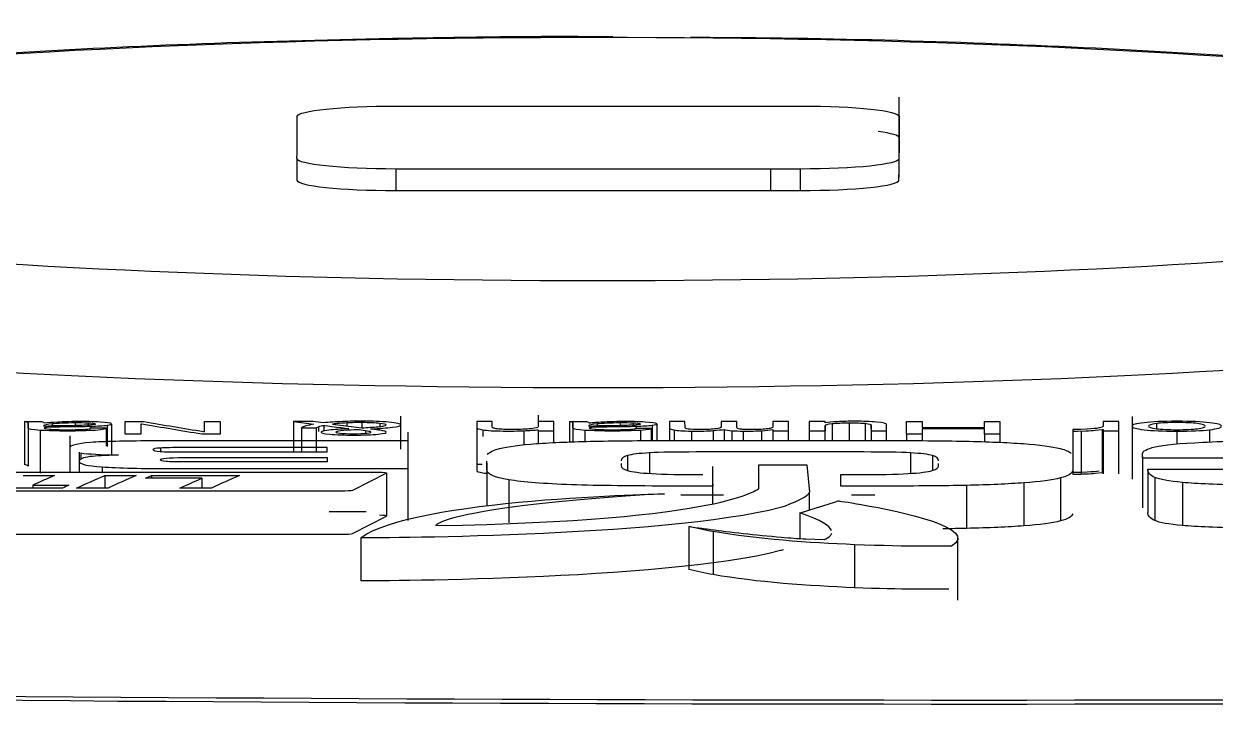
# Model space of a CAD drawing. Header units: millimetres. Extents: x 28 to 2974, y 8 to 3716.
# Drawn here: x 938.55 to 949.56, y 581.44 to 587.76 of the extents above; entities that cross this region are included whole.
import ezdxf

# ---------------------------------------------------------------- set-up
doc = ezdxf.new("R2010")
doc.units = ezdxf.units.MM
doc.layers.add('1LINE', color=7, linetype='CONTINUOUS')

msp = doc.modelspace()

# ---------------------------------------------------------------- linework, layer by layer
at = {"layer": '1LINE', "linetype": 'Continuous'}
for p, q in [((946.644, 586.706), (946.644, 587.083)), ((941.075, 586.515), (941.075, 586.316)), ((946.641, 586.543), (946.641, 586.344)), ((941.988, 586.419), (941.988, 586.22)), ((945.454, 586.419), (945.454, 586.22)), ((945.728, 586.419), (945.728, 586.22)), ((945.454, 586.22), (945.728, 586.22)), ((938.556, 584.084), (938.556, 583.686)), ((938.588, 584.071), (938.588, 583.673)), ((938.811, 584.066), (938.811, 584.043)), ((939.024, 584.075), (939.024, 584.047)), ((939.143, 584.073), (939.143, 584.051)), ((939.208, 584.064), (939.208, 584.058)), ((941.042, 584.085), (941.042, 583.803)), ((941.536, 584.072), (941.536, 584.044)), ((941.676, 584.075), (941.676, 584.026)), ((941.841, 584.067), (941.841, 584.038)), ((942.035, 583.828), (942.035, 584.134)), ((942.737, 584.084), (942.737, 583.686)), ((943.306, 584.144), (943.306, 584.036)), ((943.596, 584.084), (943.596, 583.896)), ((943.627, 584.071), (943.627, 583.897)), ((943.851, 584.066), (943.851, 584.043)), ((944.064, 584.075), (944.064, 584.047)), ((944.183, 584.073), (944.183, 584.051)), ((944.248, 584.064), (944.248, 584.058)), ((944.518, 584.084), (944.518, 583.909)), ((945.96, 584.074), (945.96, 584.075)), ((946.022, 584.066), (946.022, 583.909)), ((946.182, 584.073), (946.182, 583.909)), ((946.33, 584.068), (946.33, 583.909)), ((948.529, 584.064), (948.529, 584.039)), ((948.797, 584.132), (948.797, 583.553)), ((949.021, 584.066), (949.021, 584.018)), ((938.699, 584.003), (938.699, 583.606)), ((938.738, 584.04), (938.738, 584.052)), ((939.17, 584.038), (939.17, 584.025)), ((939.31, 584.025), (939.31, 583.856)), ((939.319, 584.048), (939.319, 583.854)), ((939.364, 583.773), (939.364, 584.061)), ((941.117, 584.026), (941.117, 583.803)), ((941.253, 584.026), (941.253, 583.803)), ((941.275, 584.037), (941.275, 583.992)), ((941.323, 584.049), (941.323, 583.998)), ((941.437, 583.989), (941.437, 583.983)), ((941.707, 583.999), (941.707, 583.981)), ((942.104, 583.649), (942.104, 583.987)), ((942.794, 584.008), (942.794, 583.947)), ((943.171, 583.999), (943.171, 583.868)), ((943.306, 584.002), (943.306, 583.881)), ((943.449, 583.888), (943.449, 583.999)), ((943.738, 584.003), (943.738, 583.9)), ((943.778, 584.04), (943.778, 584.052)), ((944.21, 584.038), (944.21, 584.024)), ((944.252, 584.003), (944.252, 583.908)), ((944.351, 584.024), (944.351, 583.909)), ((944.358, 584.048), (944.358, 583.909)), ((944.404, 583.909), (944.404, 584.061)), ((944.562, 584.007), (944.562, 583.909)), ((944.723, 583.996), (944.723, 583.909)), ((944.922, 584.001), (944.922, 583.909)), ((945.024, 584.011), (945.024, 583.909)), ((945.096, 584), (945.096, 583.909)), ((945.2, 583.996), (945.2, 583.909)), ((945.369, 584), (945.369, 583.909)), ((945.475, 584.01), (945.475, 584.008)), ((945.475, 584.003), (945.475, 583.909)), ((945.619, 583.909), (945.619, 583.999)), ((945.96, 584.047), (945.96, 584)), ((945.96, 584.047), (945.96, 584.047)), ((946.384, 584.017), (946.384, 584.05)), ((946.384, 584.017), (946.384, 583.909)), ((946.527, 583.909), (946.527, 583.999)), ((946.711, 583.967), (946.711, 583.908)), ((946.856, 583.967), (946.856, 583.908)), ((947.431, 583.967), (947.431, 583.897)), ((947.575, 583.967), (947.575, 583.892)), ((948.25, 583.998), (948.25, 583.614)), ((948.519, 584.012), (948.519, 583.614)), ((948.529, 584.011), (948.529, 584.003)), ((948.529, 584.003), (948.529, 583.605)), ((948.673, 583.999), (948.673, 583.999)), ((948.673, 583.601), (948.673, 583.999)), ((949.211, 583.996), (949.211, 583.878)), ((949.513, 584.009), (949.513, 583.896)), ((938.973, 583.952), (938.973, 583.616)), ((939.061, 583.802), (939.061, 583.616)), ((939.076, 583.794), (939.076, 583.736)), ((939.812, 583.839), (939.812, 583.808)), ((941.355, 583.751), (941.355, 583.711)), ((944.13, 583.77), (944.13, 583.633)), ((944.335, 583.795), (944.335, 583.605)), ((946.747, 583.795), (946.747, 583.605)), ((946.951, 583.77), (946.951, 583.631)), ((948.893, 583.76), (948.893, 583.286)), ((939.274, 583.665), (939.274, 583.616)), ((942.104, 583.17), (942.104, 583.649)), ((944.921, 583.327), (944.921, 583.668)), ((948.941, 583.643), (948.941, 583.245)), ((939.297, 583.586), (939.297, 583.47)), ((939.731, 583.586), (939.731, 583.56)), ((940.194, 583.56), (940.194, 583.47)), ((941.906, 583.211), (941.906, 583.609)), ((943.033, 583.546), (943.033, 583.148)), ((947.797, 583.518), (947.797, 583.12)), ((948.134, 583.563), (948.134, 583.166)), ((948.529, 583.611), (948.529, 583.602)), ((949.007, 583.567), (949.007, 583.169)), ((949.264, 583.521), (949.264, 583.123)), ((938.632, 583.496), (938.632, 583.47)), ((945.813, 583.266), (945.813, 583.433)), ((947.265, 583.494), (947.265, 583.097)), ((945.723, 583.24), (945.723, 583.003)), ((944.699, 583.114), (944.779, 583.103)), ((944.699, 583.114), (944.699, 582.716)), ((941.666, 583.009), (941.666, 582.611)), ((944.924, 583.067), (944.924, 582.669)), ((945.781, 582.999), (945.948, 582.993)), ((947.185, 582.433), (947.185, 583.006)), ((946.231, 582.946), (946.231, 582.548))]:
    msp.add_line(p, q, dxfattribs=at)
for points, knots in [([(925.289, 582.11), (923.207, 582.356), (922.059, 582.672), (922.059, 583), (922.059, 583), (922.059, 603.541), (922.059, 603.541), (922.059, 604.999), (933.409, 606.186), (961.31, 606.186), (972.659, 604.999), (972.659, 603.541), (972.659, 603.541), (972.659, 583), (972.659, 583)], [0, 0, 0, 0, 0.2, 0.2, 0.2, 0.4, 0.4, 0.4, 0.6, 0.6, 0.8, 0.8, 0.8, 1, 1, 1, 1]), ([(942.714, 587.636), (942.376, 587.632), (941.407, 587.616), (939.833, 587.568), (938.092, 587.476), (936.518, 587.352), (935.162, 587.199), (934.045, 587.017), (933.301, 586.826), (932.799, 586.614), (932.417, 586.321), (932.156, 585.864), (932.203, 585.655), (932.211, 585.626)], [0, 0, 0, 0, 0.062188, 0.180379, 0.299338, 0.417991, 0.538495, 0.659651, 0.784961, 0.868145, 0.938173, 0.991631, 1, 1, 1, 1]), ([(943.86, 587.637), (941.014, 587.637), (938.249, 587.517), (934.23, 587.096), (933.088, 586.805), (933.089, 586.217), (934.253, 585.923), (938.226, 585.507), (941.008, 585.385), (946.699, 585.385), (949.486, 585.507), (953.463, 585.923), (954.63, 586.214), (954.631, 586.808), (953.465, 587.099), (949.494, 587.515), (946.705, 587.637), (943.86, 587.637)], [0, 0, 0, 0, 0.125, 0.125, 0.25, 0.25, 0.375, 0.375, 0.5, 0.5, 0.625, 0.625, 0.75, 0.75, 0.875, 0.875, 1, 1, 1, 1]), ([(955.507, 585.606), (955.5, 585.8), (955.442, 586.137), (955.123, 586.469), (954.785, 586.677), (954.286, 586.867), (953.508, 587.047), (952.372, 587.224), (950.985, 587.372), (949.363, 587.493), (947.578, 587.579), (946.005, 587.626), (945.039, 587.633), (944.715, 587.634)], [0, 0, 0, 0, 0.047051, 0.095312, 0.151151, 0.234942, 0.355639, 0.469376, 0.589254, 0.708168, 0.825054, 0.94194, 1, 1, 1, 1]), ([(945.732, 587.001), (946.237, 587.001), (946.644, 586.958), (946.644, 586.905), (946.644, 586.784), (946.643, 586.664), (946.641, 586.543)], [0, 0, 0, 0, 0.5, 0.5, 0.5, 1, 1, 1, 1]), ([(946.641, 586.344), (946.643, 586.465), (946.644, 586.586), (946.644, 586.706), (946.644, 586.729), (946.571, 586.749), (946.449, 586.765)], [0, 0, 0, 0, 0.702972, 0.702972, 0.702972, 1, 1, 1, 1]), ([(946.641, 586.543), (946.641, 586.533), (946.641, 586.523), (946.641, 586.514), (946.641, 586.461), (946.232, 586.419), (945.728, 586.419)], [0, 0, 0, 0, 0.5, 0.5, 0.5, 1, 1, 1, 1]), ([(945.728, 586.22), (946.232, 586.22), (946.641, 586.263), (946.641, 586.315), (946.641, 586.325), (946.641, 586.334), (946.641, 586.344)], [0, 0, 0, 0, 0.5, 0.5, 0.5, 1, 1, 1, 1]), ([(941.988, 586.22), (942.276, 586.22), (942.565, 586.22), (943.143, 586.22), (943.432, 586.22), (944.298, 586.22), (944.876, 586.22), (945.454, 586.22)], [0, 0, 0, 0, 0.250003, 0.250003, 0.500005, 0.500005, 1, 1, 1, 1]), ([(955.53, 585.615), (955.526, 584.942), (950.303, 584.396), (937.413, 584.396), (932.189, 584.942), (932.189, 585.616), (932.189, 585.617), (932.189, 585.617)], [0, 0, 0, 0, 0.499766, 0.499766, 0.99975, 0.99975, 1, 1, 1, 1]), ([(938.588, 584.071), (938.588, 584.075), (938.583, 584.078), (938.573, 584.08), (938.573, 584.08), (938.556, 584.084), (938.556, 584.084)], [0, 0, 0, 0, 0.5, 0.5, 0.5, 1, 1, 1, 1]), ([(938.699, 584.003), (938.625, 584.008), (938.588, 584.015), (938.588, 584.024), (938.588, 584.024), (938.588, 584.071), (938.588, 584.071)], [0, 0, 0, 0, 0.5, 0.5, 0.5, 1, 1, 1, 1]), ([(938.712, 584.084), (938.712, 584.084), (938.731, 584.078), (938.731, 584.078), (938.731, 584.078), (938.739, 584.072), (938.738, 584.072)], [0, 0, 0, 0, 0.499294, 0.499294, 0.499294, 1, 1, 1, 1]), ([(941.042, 584.085), (941.042, 584.085), (941.232, 584.061), (941.232, 584.061), (941.203, 584.055), (941.177, 584.05), (941.157, 584.044)], [0, 0, 0, 0, 0.5, 0.5, 0.5, 1, 1, 1, 1]), ([(941.925, 584.079), (941.851, 584.085), (941.772, 584.088), (941.682, 584.088), (941.62, 584.088), (941.557, 584.087), (941.496, 584.084)], [0, 0, 0, 0, 0.5, 0.5, 0.5, 1, 1, 1, 1]), ([(941.957, 584.032), (942.008, 584.038), (942.035, 584.045), (942.035, 584.064), (941.999, 584.072), (941.925, 584.079)], [0, 0, 0, 0, 0.5, 0.5, 1, 1, 1, 1]), ([(942.787, 584.084), (942.76, 584.084), (942.737, 584.084), (942.737, 584.084), (942.737, 584.084), (942.737, 584.026), (942.737, 584.026), (942.737, 584.021), (942.756, 584.014), (942.794, 584.008)], [0, 0, 0, 0, 0.164843, 0.164843, 0.164843, 0.582421, 0.582421, 0.582421, 1, 1, 1, 1]), ([(942.881, 584.065), (942.881, 584.075), (942.881, 584.084), (942.881, 584.084), (942.881, 584.084), (942.828, 584.084), (942.787, 584.084)], [0, 0, 0, 0, 0.408405, 0.408405, 0.408405, 1, 1, 1, 1]), ([(942.89, 584.024), (942.884, 584.027), (942.881, 584.03), (942.881, 584.033), (942.881, 584.05), (942.881, 584.065)], [0, 0, 0, 0, 0.428173, 0.428173, 1, 1, 1, 1]), ([(943.306, 584.009), (943.306, 584.009), (943.306, 583.999), (943.306, 583.999), (943.306, 583.999), (943.449, 583.999), (943.449, 583.999), (943.449, 583.999), (943.449, 584.084), (943.449, 584.084), (943.449, 584.084), (943.306, 584.084), (943.306, 584.084), (943.306, 584.084), (943.306, 584.036), (943.306, 584.036), (943.306, 584.029), (943.284, 584.023), (943.24, 584.018)], [0, 0, 0, 0, 0.166667, 0.166667, 0.166667, 0.333333, 0.333333, 0.333333, 0.5, 0.5, 0.5, 0.666667, 0.666667, 0.666667, 0.833333, 0.833333, 0.833333, 1, 1, 1, 1]), ([(943.627, 584.071), (943.627, 584.075), (943.623, 584.078), (943.614, 584.08), (943.614, 584.08), (943.596, 584.084), (943.596, 584.084)], [0, 0, 0, 0, 0.5, 0.5, 0.5, 1, 1, 1, 1]), ([(943.738, 584.003), (943.665, 584.008), (943.627, 584.015), (943.627, 584.024), (943.627, 584.024), (943.627, 584.071), (943.627, 584.071)], [0, 0, 0, 0, 0.5, 0.5, 0.5, 1, 1, 1, 1]), ([(943.752, 584.084), (943.752, 584.084), (943.771, 584.078), (943.771, 584.078), (943.771, 584.078), (943.778, 584.072), (943.778, 584.072)], [0, 0, 0, 0, 0.50074, 0.50074, 0.50074, 1, 1, 1, 1]), ([(944.691, 584.015), (944.671, 584.018), (944.663, 584.024), (944.663, 584.03), (944.663, 584.03), (944.66, 584.084), (944.66, 584.084), (944.518, 584.084), (944.518, 584.084), (944.518, 584.084), (944.518, 584.026), (944.518, 584.026), (944.518, 584.019), (944.533, 584.013), (944.562, 584.007)], [0, 0, 0, 0, 0.2, 0.2, 0.2, 0.4, 0.4, 0.6, 0.6, 0.6, 0.8, 0.8, 0.8, 1, 1, 1, 1]), ([(945.169, 584.015), (945.151, 584.018), (945.142, 584.024), (945.142, 584.03), (945.142, 584.03), (945.142, 584.084), (945.142, 584.084), (945.142, 584.084), (944.996, 584.084), (944.996, 584.084), (944.996, 584.084), (944.996, 584.033), (944.996, 584.033), (944.996, 584.026), (944.98, 584.021), (944.915, 584.013), (944.871, 584.01), (944.817, 584.01)], [0, 0, 0, 0, 0.166667, 0.166667, 0.166667, 0.333333, 0.333333, 0.333333, 0.5, 0.5, 0.5, 0.666667, 0.666667, 0.666667, 0.833333, 0.833333, 1, 1, 1, 1]), ([(945.48, 584.084), (945.477, 584.084), (945.475, 584.084), (945.475, 584.084), (945.475, 584.084), (945.475, 584.033), (945.475, 584.033), (945.475, 584.03), (945.472, 584.027), (945.465, 584.025)], [0, 0, 0, 0, 0.071417, 0.071417, 0.071417, 0.7081, 0.7081, 0.7081, 1, 1, 1, 1]), ([(945.619, 584.034), (945.619, 584.057), (945.619, 584.084), (945.619, 584.084), (945.619, 584.084), (945.506, 584.084), (945.48, 584.084)], [0, 0, 0, 0, 0.387983, 0.387983, 0.387983, 1, 1, 1, 1]), ([(945.96, 584.075), (945.96, 584.078), (945.96, 584.084), (945.96, 584.084), (945.96, 584.084), (945.812, 584.084), (945.812, 584.084), (945.812, 584.084), (945.812, 584.079), (945.812, 584.07)], [0, 0, 0, 0, 0.387294, 0.387294, 0.387294, 0.875202, 0.875202, 0.875202, 1, 1, 1, 1]), ([(945.812, 584.07), (945.812, 584.046), (945.812, 583.999), (945.812, 583.999), (945.812, 583.999), (945.873, 583.999), (945.916, 583.999)], [0, 0, 0, 0, 0.537522, 0.537522, 0.537522, 1, 1, 1, 1]), ([(946.436, 584.08), (946.374, 584.085), (946.31, 584.087), (946.24, 584.087), (946.177, 584.087), (946.122, 584.086), (946.071, 584.083)], [0, 0, 0, 0, 0.5, 0.5, 0.5, 1, 1, 1, 1]), ([(946.33, 584.068), (946.366, 584.064), (946.384, 584.058), (946.384, 584.051), (946.384, 584.051), (946.384, 583.999), (946.384, 583.999), (946.384, 583.999), (946.527, 583.999), (946.527, 583.999), (946.527, 583.999), (946.527, 584.056), (946.527, 584.056), (946.527, 584.066), (946.497, 584.074), (946.436, 584.08)], [0, 0, 0, 0, 0.2, 0.2, 0.2, 0.4, 0.4, 0.4, 0.6, 0.6, 0.6, 0.8, 0.8, 0.8, 1, 1, 1, 1]), ([(948.529, 584.064), (948.529, 584.054), (948.529, 584.044), (948.529, 584.044), (948.529, 584.036), (948.516, 584.03), (948.492, 584.025)], [0, 0, 0, 0, 0.333333, 0.333333, 0.333333, 1, 1, 1, 1]), ([(948.529, 584.011), (948.529, 584.011), (948.529, 583.999), (948.529, 583.999), (948.529, 583.999), (948.673, 583.999), (948.673, 583.999), (948.673, 583.999), (948.673, 584.084), (948.673, 584.084), (948.673, 584.084), (948.529, 584.084), (948.529, 584.084), (948.529, 584.084), (948.529, 584.074), (948.529, 584.064)], [0, 0, 0, 0, 0.222222, 0.222222, 0.222222, 0.444444, 0.444444, 0.444444, 0.666667, 0.666667, 0.666667, 0.888889, 0.888889, 0.888889, 1, 1, 1, 1]), ([(948.907, 584.074), (948.835, 584.066), (948.797, 584.055), (948.797, 584.028), (948.835, 584.018), (948.907, 584.009)], [0, 0, 0, 0, 0.5, 0.5, 1, 1, 1, 1]), ([(949.513, 584.074), (949.439, 584.083), (949.339, 584.087), (949.082, 584.087), (948.98, 584.083), (948.907, 584.074)], [0, 0, 0, 0, 0.5, 0.5, 1, 1, 1, 1]), ([(949.021, 584.066), (948.972, 584.06), (948.948, 584.051), (948.948, 584.032), (948.972, 584.024), (949.021, 584.018)], [0, 0, 0, 0, 0.5, 0.5, 1, 1, 1, 1]), ([(949.403, 584.066), (949.355, 584.072), (949.29, 584.075), (949.131, 584.075), (949.069, 584.072), (949.021, 584.066)], [0, 0, 0, 0, 0.5, 0.5, 1, 1, 1, 1]), ([(949.403, 584.018), (949.45, 584.024), (949.474, 584.032), (949.474, 584.051), (949.45, 584.06), (949.403, 584.066)], [0, 0, 0, 0, 0.5, 0.5, 1, 1, 1, 1]), ([(949.513, 584.009), (949.587, 584.018), (949.622, 584.028), (949.622, 584.055), (949.587, 584.066), (949.513, 584.074)], [0, 0, 0, 0, 0.5, 0.5, 1, 1, 1, 1]), ([(939.212, 584.003), (939.139, 583.999), (939.051, 583.996), (938.95, 583.996), (938.857, 583.996), (938.772, 583.999), (938.699, 584.003)], [0, 0, 0, 0, 0.5, 0.5, 0.5, 1, 1, 1, 1]), ([(938.952, 584.046), (938.899, 584.045), (938.857, 584.045), (938.825, 584.044), (938.825, 584.044), (938.778, 584.042), (938.778, 584.042), (938.778, 584.042), (938.738, 584.04), (938.738, 584.04)], [0, 0, 0, 0, 0.333123, 0.333123, 0.333123, 0.666246, 0.666246, 0.666246, 1, 1, 1, 1]), ([(938.938, 584.035), (938.912, 584.034), (938.886, 584.034), (938.86, 584.034), (938.86, 584.034), (938.779, 584.032), (938.779, 584.032), (938.753, 584.031), (938.738, 584.028), (938.738, 584.021), (938.755, 584.017), (938.785, 584.014)], [0, 0, 0, 0, 0.142857, 0.142857, 0.142857, 0.428571, 0.428571, 0.428571, 0.714286, 0.714286, 1, 1, 1, 1]), ([(938.785, 584.014), (938.818, 584.01), (938.871, 584.009), (939.028, 584.009), (939.084, 584.01), (939.119, 584.013)], [0, 0, 0, 0, 0.5, 0.5, 1, 1, 1, 1]), ([(941.378, 583.967), (941.439, 583.962), (941.513, 583.959), (941.598, 583.959), (941.691, 583.959), (941.768, 583.962), (941.827, 583.968)], [0, 0, 0, 0, 0.5, 0.5, 0.5, 1, 1, 1, 1]), ([(941.471, 583.977), (941.502, 583.974), (941.545, 583.972), (941.647, 583.972), (941.688, 583.973), (941.72, 583.977)], [0, 0, 0, 0, 0.5, 0.5, 1, 1, 1, 1]), ([(943.24, 584.018), (943.194, 584.014), (943.14, 584.011), (943.007, 584.011), (942.96, 584.013), (942.929, 584.016)], [0, 0, 0, 0, 0.5, 0.5, 1, 1, 1, 1]), ([(944.252, 584.003), (944.179, 583.999), (944.092, 583.996), (943.99, 583.996), (943.896, 583.996), (943.812, 583.999), (943.738, 584.003)], [0, 0, 0, 0, 0.5, 0.5, 0.5, 1, 1, 1, 1]), ([(943.992, 584.046), (943.94, 584.045), (943.896, 584.045), (943.866, 584.044), (943.866, 584.044), (943.818, 584.042), (943.818, 584.042), (943.818, 584.042), (943.778, 584.04), (943.778, 584.04)], [0, 0, 0, 0, 0.333062, 0.333062, 0.333062, 0.666124, 0.666124, 0.666124, 1, 1, 1, 1]), ([(943.978, 584.035), (943.952, 584.034), (943.926, 584.034), (943.9, 584.033), (943.9, 584.033), (943.82, 584.032), (943.82, 584.032), (943.792, 584.031), (943.778, 584.028), (943.778, 584.021), (943.794, 584.017), (943.827, 584.014)], [0, 0, 0, 0, 0.142857, 0.142857, 0.142857, 0.428571, 0.428571, 0.428571, 0.714286, 0.714286, 1, 1, 1, 1]), ([(943.827, 584.014), (943.857, 584.01), (943.912, 584.009), (944.068, 584.009), (944.124, 584.01), (944.16, 584.013)], [0, 0, 0, 0, 0.5, 0.5, 1, 1, 1, 1]), ([(945.475, 584.008), (945.475, 584.006), (945.475, 583.999), (945.475, 583.999), (945.475, 583.999), (945.619, 583.999), (945.619, 583.999), (945.619, 583.999), (945.619, 584.015), (945.619, 584.034)], [0, 0, 0, 0, 0.35303, 0.35303, 0.35303, 0.8032, 0.8032, 0.8032, 1, 1, 1, 1]), ([(945.916, 583.999), (945.941, 583.999), (945.96, 583.999), (945.96, 583.999), (945.96, 583.999), (945.96, 584.047), (945.96, 584.047)], [0, 0, 0, 0, 0.264534, 0.264534, 0.264534, 1, 1, 1, 1]), ([(948.492, 584.025), (948.467, 584.02), (948.43, 584.017), (948.382, 584.014), (948.382, 584.014), (948.322, 584.012), (948.322, 584.012), (948.322, 584.012), (948.25, 584.012), (948.25, 584.012)], [0, 0, 0, 0, 0.333333, 0.333333, 0.333333, 0.666667, 0.666667, 0.666667, 1, 1, 1, 1]), ([(948.25, 584.012), (948.25, 584.012), (948.25, 583.996), (948.25, 583.996), (948.25, 583.996), (948.293, 583.997), (948.293, 583.997), (948.293, 583.997), (948.371, 583.998), (948.371, 583.998)], [0, 0, 0, 0, 0.333333, 0.333333, 0.333333, 0.666667, 0.666667, 0.666667, 1, 1, 1, 1]), ([(948.371, 583.998), (948.404, 584), (948.433, 584.002), (948.456, 584.004), (948.456, 584.004), (948.519, 584.012), (948.519, 584.012)], [0, 0, 0, 0, 0.5, 0.5, 0.5, 1, 1, 1, 1]), ([(949.021, 584.018), (949.069, 584.012), (949.131, 584.009), (949.29, 584.009), (949.355, 584.012), (949.403, 584.018)], [0, 0, 0, 0, 0.5, 0.5, 1, 1, 1, 1]), ([(939.165, 583.891), (939.037, 583.881), (938.973, 583.863), (938.973, 583.835), (938.974, 583.832), (938.975, 583.83)], [0, 0, 0, 0, 0.890022, 0.890022, 1, 1, 1, 1]), ([(939.274, 583.665), (939.418, 583.655), (939.642, 583.649), (939.949, 583.649), (939.949, 583.649), (942.104, 583.649), (942.104, 583.649), (942.104, 583.649), (942.104, 583.905), (942.104, 583.905), (942.104, 583.905), (939.719, 583.905), (939.719, 583.905), (939.477, 583.905), (939.294, 583.9), (939.165, 583.891)], [0, 0, 0, 0, 0.2, 0.2, 0.2, 0.4, 0.4, 0.4, 0.6, 0.6, 0.6, 0.8, 0.8, 0.8, 1, 1, 1, 1]), ([(940.684, 583.803), (941.02, 583.803), (941.355, 583.803), (941.355, 583.803), (941.355, 583.803), (941.355, 583.844), (941.355, 583.844), (941.355, 583.844), (940.013, 583.844), (940.013, 583.844), (939.925, 583.844), (939.859, 583.842), (939.812, 583.839)], [0, 0, 0, 0, 0.142857, 0.142857, 0.142857, 0.428571, 0.428571, 0.428571, 0.714286, 0.714286, 0.714286, 1, 1, 1, 1]), ([(943.829, 583.903), (944.041, 583.907), (944.288, 583.909), (944.571, 583.909), (944.571, 583.909), (946.512, 583.909), (946.512, 583.909)], [0, 0, 0, 0, 0.5, 0.5, 0.5, 1, 1, 1, 1]), ([(947.792, 583.88), (947.941, 583.869), (948.054, 583.854), (948.18, 583.822), (948.213, 583.808), (948.232, 583.792)], [0, 0, 0, 0, 0.61986, 0.61986, 1, 1, 1, 1]), ([(950.105, 583.747), (950.105, 583.747), (948.893, 583.747), (948.893, 583.747), (948.893, 583.747), (948.893, 583.785), (948.893, 583.785), (948.893, 583.811), (948.933, 583.833), (949.011, 583.851)], [0, 0, 0, 0, 0.333333, 0.333333, 0.333333, 0.666667, 0.666667, 0.666667, 1, 1, 1, 1]), ([(949.451, 583.893), (949.667, 583.904), (949.966, 583.909), (950.349, 583.909), (950.349, 583.909), (952.301, 583.909), (952.301, 583.909), (952.583, 583.909), (952.829, 583.907), (953.04, 583.903)], [0, 0, 0, 0, 0.333333, 0.333333, 0.333333, 0.666667, 0.666667, 0.666667, 1, 1, 1, 1]), ([(939.087, 583.743), (939.069, 583.735), (939.061, 583.727), (939.061, 583.717), (939.061, 583.692), (939.133, 583.675), (939.274, 583.665)], [0, 0, 0, 0, 0.5, 0.5, 0.5, 1, 1, 1, 1]), ([(939.422, 583.776), (939.422, 583.776), (939.422, 583.775), (939.422, 583.775), (939.357, 583.773), (939.305, 583.771), (939.265, 583.769)], [0, 0, 0, 0, 0.489829, 0.489829, 0.489829, 1, 1, 1, 1]), ([(939.812, 583.839), (939.766, 583.837), (939.743, 583.832), (939.743, 583.817), (939.765, 583.811), (939.811, 583.808)], [0, 0, 0, 0, 0.5, 0.5, 1, 1, 1, 1]), ([(939.811, 583.808), (939.855, 583.805), (939.923, 583.803), (940.013, 583.803), (940.013, 583.803), (940.349, 583.803), (940.684, 583.803)], [0, 0, 0, 0, 0.666667, 0.666667, 0.666667, 1, 1, 1, 1]), ([(939.811, 583.731), (939.811, 583.744), (939.884, 583.751), (940.03, 583.751), (940.03, 583.751), (941.355, 583.751), (941.355, 583.751), (941.355, 583.751), (941.355, 583.743), (941.355, 583.735)], [0, 0, 0, 0, 0.410654, 0.410654, 0.410654, 0.821309, 0.821309, 0.821309, 1, 1, 1, 1]), ([(944.13, 583.77), (944.093, 583.758), (944.073, 583.742), (944.073, 583.721), (944.073, 583.72), (944.073, 583.72)], [0, 0, 0, 0, 0.927801, 0.927801, 1, 1, 1, 1]), ([(946.747, 583.795), (946.647, 583.801), (946.503, 583.803), (946.315, 583.803), (946.315, 583.803), (944.766, 583.803), (944.766, 583.803), (944.578, 583.803), (944.435, 583.801), (944.335, 583.795)], [0, 0, 0, 0, 0.333333, 0.333333, 0.333333, 0.666667, 0.666667, 0.666667, 1, 1, 1, 1]), ([(947.007, 583.72), (947.007, 583.72), (947.007, 583.721), (947.007, 583.742), (946.988, 583.758), (946.951, 583.77)], [0, 0, 0, 0, 0.060505, 0.060505, 1, 1, 1, 1]), ([(938.588, 583.673), (938.588, 583.677), (938.583, 583.68), (938.573, 583.682), (938.573, 583.682), (938.556, 583.686), (938.556, 583.686)], [0, 0, 0, 0, 0.5, 0.5, 0.5, 1, 1, 1, 1]), ([(941.355, 583.711), (941.355, 583.711), (940.03, 583.711), (940.03, 583.711), (939.955, 583.711), (939.902, 583.712), (939.864, 583.715)], [0, 0, 0, 0, 0.5, 0.5, 0.5, 1, 1, 1, 1]), ([(945.79, 583.683), (945.79, 583.683), (945.813, 583.433), (945.813, 583.433), (945.813, 583.377), (945.546, 583.289), (945.546, 583.289), (944.453, 583.007), (941.666, 583.009), (941.666, 583.009)], [0, 0, 0, 0, 0.333333, 0.333333, 0.333333, 0.666667, 0.666667, 0.666667, 1, 1, 1, 1]), ([(942.357, 583.123), (945.033, 583.165), (945.345, 583.466), (945.345, 583.466), (945.345, 583.466), (945.345, 583.683), (945.345, 583.683), (945.345, 583.683), (945.79, 583.683), (945.79, 583.683)], [0, 0, 0, 0, 0.333333, 0.333333, 0.333333, 0.666667, 0.666667, 0.666667, 1, 1, 1, 1]), ([(942.787, 583.686), (942.76, 583.686), (942.737, 583.686), (942.737, 583.686), (942.737, 583.686), (942.737, 583.629), (942.737, 583.629), (942.737, 583.623), (942.756, 583.617), (942.794, 583.61)], [0, 0, 0, 0, 0.164843, 0.164843, 0.164843, 0.582421, 0.582421, 0.582421, 1, 1, 1, 1]), ([(943.033, 583.546), (942.898, 583.568), (942.831, 583.598), (942.831, 583.637), (942.831, 583.637), (942.831, 583.682), (942.831, 583.717)], [0, 0, 0, 0, 0.624002, 0.624002, 0.624002, 1, 1, 1, 1]), ([(944.073, 583.696), (944.073, 583.686), (944.073, 583.676), (944.073, 583.676), (944.073, 583.658), (944.094, 583.643), (944.132, 583.631)], [0, 0, 0, 0, 0.315714, 0.315714, 0.315714, 1, 1, 1, 1]), ([(946.949, 583.631), (946.988, 583.643), (947.007, 583.658), (947.007, 583.676), (947.007, 583.676), (947.007, 583.686), (947.007, 583.696)], [0, 0, 0, 0, 0.682931, 0.682931, 0.682931, 1, 1, 1, 1]), ([(948.492, 583.627), (948.467, 583.622), (948.43, 583.619), (948.382, 583.616), (948.382, 583.616), (948.322, 583.614), (948.322, 583.614), (948.322, 583.614), (948.25, 583.614), (948.25, 583.614)], [0, 0, 0, 0, 0.333333, 0.333333, 0.333333, 0.666667, 0.666667, 0.666667, 1, 1, 1, 1]), ([(948.941, 583.643), (948.941, 583.643), (950.152, 583.643), (950.152, 583.643), (950.152, 583.643), (950.152, 583.632), (950.152, 583.632), (950.152, 583.618), (950.199, 583.608), (950.294, 583.602)], [0, 0, 0, 0, 0.333333, 0.333333, 0.333333, 0.666667, 0.666667, 0.666667, 1, 1, 1, 1]), ([(935.723, 583.44), (935.723, 583.44), (941.482, 583.44), (941.482, 583.44), (941.532, 583.44), (941.58, 583.444), (941.589, 583.448), (941.589, 583.448), (941.904, 583.608), (941.904, 583.608), (941.913, 583.612), (941.88, 583.616), (941.83, 583.616), (941.83, 583.616), (936.071, 583.616), (936.071, 583.616), (936.021, 583.616), (935.974, 583.612), (935.964, 583.608), (935.964, 583.608), (935.649, 583.449), (935.649, 583.449), (935.64, 583.444), (935.673, 583.44), (935.723, 583.44)], [0, 0, 0, 0, 0.125, 0.125, 0.125, 0.25, 0.25, 0.25, 0.375, 0.375, 0.375, 0.5, 0.5, 0.5, 0.625, 0.625, 0.625, 0.75, 0.75, 0.75, 0.875, 0.875, 0.875, 1, 1, 1, 1]), ([(947.265, 583.494), (947.057, 583.49), (946.806, 583.488), (946.512, 583.488), (946.512, 583.488), (946.103, 583.488), (946.103, 583.488), (946.103, 583.488), (946.103, 583.594), (946.103, 583.594), (946.103, 583.594), (946.25, 583.594), (946.25, 583.594), (946.456, 583.594), (946.615, 583.597), (946.725, 583.603)], [0, 0, 0, 0, 0.2, 0.2, 0.2, 0.4, 0.4, 0.4, 0.6, 0.6, 0.6, 0.8, 0.8, 0.8, 1, 1, 1, 1]), ([(948.25, 583.614), (948.25, 583.614), (948.25, 583.598), (948.25, 583.598), (948.25, 583.598), (948.293, 583.599), (948.293, 583.599), (948.293, 583.599), (948.316, 583.599), (948.337, 583.6)], [0, 0, 0, 0, 0.39423, 0.39423, 0.39423, 0.78846, 0.78846, 0.78846, 1, 1, 1, 1]), ([(948.371, 583.601), (948.404, 583.602), (948.433, 583.604), (948.456, 583.606), (948.456, 583.606), (948.519, 583.614), (948.519, 583.614)], [0, 0, 0, 0, 0.5, 0.5, 0.5, 1, 1, 1, 1]), ([(944.921, 583.506), (944.921, 583.495), (944.921, 583.488), (944.921, 583.488), (944.921, 583.488), (944.571, 583.488), (944.571, 583.488), (944.181, 583.488), (943.861, 583.492), (943.612, 583.5)], [0, 0, 0, 0, 0.116703, 0.116703, 0.116703, 0.558352, 0.558352, 0.558352, 1, 1, 1, 1]), ([(945.019, 583.405), (944.868, 583.405), (944.766, 583.405), (944.766, 583.405), (944.715, 583.405), (944.668, 583.405), (944.624, 583.405)], [0, 0, 0, 0, 0.48911, 0.48911, 0.48911, 1, 1, 1, 1]), ([(946.419, 583.405), (946.386, 583.405), (946.351, 583.405), (946.315, 583.405), (946.315, 583.405), (946.273, 583.405), (946.202, 583.405)], [0, 0, 0, 0, 0.538095, 0.538095, 0.538095, 1, 1, 1, 1]), ([(945.723, 583.24), (945.723, 583.24), (946.013, 583.324), (946.08, 583.352), (946.08, 583.352), (946.167, 583.339), (946.293, 583.317)], [0, 0, 0, 0, 0.8, 0.8, 0.8, 1, 1, 1, 1]), ([(946.293, 583.317), (946.672, 583.251), (947.395, 583.098), (947.128, 582.932), (947.128, 582.932), (946.732, 582.926), (946.231, 582.946)], [0, 0, 0, 0, 0.6, 0.6, 0.6, 1, 1, 1, 1]), ([(935.723, 583.042), (935.723, 583.042), (941.482, 583.042), (941.482, 583.042), (941.532, 583.042), (941.58, 583.046), (941.589, 583.051), (941.589, 583.051), (941.904, 583.21), (941.904, 583.21), (941.913, 583.214), (941.884, 583.217), (941.839, 583.218)], [0, 0, 0, 0, 0.253622, 0.253622, 0.253622, 0.507243, 0.507243, 0.507243, 0.760865, 0.760865, 0.760865, 1, 1, 1, 1]), ([(945.57, 582.899), (945.555, 582.894), (945.546, 582.891), (945.546, 582.891), (944.453, 582.609), (941.666, 582.611), (941.666, 582.611)], [0, 0, 0, 0, 0.157319, 0.157319, 0.157319, 1, 1, 1, 1])]:
    msp.add_open_spline(points, degree=3, knots=knots, dxfattribs=at)
for points, degree in [([(943.995, 587.64), (943.356, 587.647), (942.714, 587.636)], 2), ([(941.077, 586.906), (941.079, 586.958), (941.487, 587.001), (941.991, 587.001)], 3), ([(941.991, 587.001), (943.238, 587.001), (944.485, 587.001), (945.732, 587.001)], 3), ([(941.075, 586.515), (941.076, 586.645), (941.077, 586.775), (941.077, 586.906)], 3), ([(941.988, 586.419), (941.483, 586.419), (941.075, 586.462), (941.075, 586.515)], 3), ([(945.454, 586.419), (944.298, 586.419), (943.143, 586.419), (941.988, 586.419)], 3), ([(945.728, 586.419), (945.637, 586.419), (945.546, 586.419), (945.454, 586.419)], 3), ([(941.075, 586.316), (941.075, 586.263), (941.483, 586.22), (941.988, 586.22)], 3), ([(938.556, 584.084), (938.555, 584.084), (938.712, 584.084), (938.712, 584.084)], 3), ([(938.738, 584.072), (938.77, 584.076), (938.814, 584.079), (938.864, 584.082)], 3), ([(938.738, 584.052), (938.738, 584.056), (938.762, 584.061), (938.811, 584.066)], 3), ([(938.811, 584.066), (938.859, 584.071), (938.931, 584.074), (939.024, 584.075)], 3), ([(938.864, 584.082), (938.916, 584.085), (938.975, 584.087), (939.04, 584.087)], 3), ([(939.024, 584.075), (939.066, 584.075), (939.106, 584.074), (939.143, 584.073)], 3), ([(939.04, 584.087), (939.122, 584.088), (939.193, 584.086), (939.255, 584.083)], 3), ([(939.143, 584.073), (939.181, 584.071), (939.201, 584.068), (939.208, 584.064)], 3), ([(939.208, 584.064), (939.213, 584.059), (939.204, 584.056), (939.179, 584.054)], 3), ([(939.255, 584.083), (939.315, 584.079), (939.352, 584.074), (939.361, 584.066)], 3), ([(939.485, 584.084), (939.543, 584.084), (939.601, 584.084), (939.659, 584.084)], 3), ([(939.485, 583.967), (939.485, 584.006), (939.485, 584.045), (939.485, 584.084)], 3), ([(939.659, 584.084), (939.843, 584.053), (940.026, 584.022), (940.21, 583.992)], 3), ([(940.221, 583.992), (940.221, 584.023), (940.221, 584.053), (940.221, 584.084)], 3), ([(940.221, 584.084), (940.269, 584.084), (940.317, 584.084), (940.365, 584.084)], 3), ([(940.365, 584.084), (940.365, 584.045), (940.365, 584.006), (940.365, 583.967)], 3), ([(941.221, 584.085), (941.221, 584.085), (941.043, 584.085), (941.042, 584.085)], 3), ([(941.319, 584.072), (941.319, 584.072), (941.221, 584.085), (941.221, 584.085)], 3), ([(941.496, 584.084), (941.434, 584.082), (941.374, 584.078), (941.319, 584.072)], 3), ([(941.536, 584.072), (941.486, 584.069), (941.443, 584.066), (941.403, 584.061)], 3), ([(941.676, 584.075), (941.631, 584.075), (941.584, 584.074), (941.536, 584.072)], 3), ([(941.841, 584.067), (941.8, 584.072), (941.745, 584.074), (941.676, 584.075)], 3), ([(941.9, 584.052), (941.9, 584.058), (941.88, 584.063), (941.841, 584.067)], 3), ([(943.596, 584.084), (943.596, 584.084), (943.752, 584.084), (943.752, 584.084)], 3), ([(943.778, 584.072), (943.811, 584.076), (943.852, 584.079), (943.905, 584.082)], 3), ([(943.778, 584.052), (943.778, 584.056), (943.802, 584.061), (943.851, 584.066)], 3), ([(943.851, 584.066), (943.9, 584.071), (943.971, 584.074), (944.064, 584.075)], 3), ([(943.905, 584.082), (943.955, 584.085), (944.015, 584.087), (944.081, 584.087)], 3), ([(944.064, 584.075), (944.107, 584.075), (944.147, 584.074), (944.183, 584.073)], 3), ([(944.081, 584.087), (944.162, 584.088), (944.234, 584.086), (944.295, 584.083)], 3), ([(944.183, 584.073), (944.221, 584.071), (944.243, 584.068), (944.248, 584.064)], 3), ([(944.248, 584.064), (944.254, 584.059), (944.244, 584.056), (944.219, 584.054)], 3), ([(944.295, 584.083), (944.356, 584.079), (944.391, 584.074), (944.4, 584.066)], 3), ([(946.071, 584.083), (946.022, 584.08), (945.984, 584.077), (945.96, 584.074)], 3), ([(945.96, 584.047), (945.96, 584.055), (945.981, 584.061), (946.022, 584.066)], 3), ([(946.022, 584.066), (946.064, 584.07), (946.117, 584.072), (946.182, 584.073)], 3), ([(946.182, 584.073), (946.246, 584.073), (946.296, 584.071), (946.33, 584.068)], 3), ([(946.711, 584.084), (946.759, 584.084), (946.808, 584.084), (946.856, 584.084)], 3), ([(946.711, 583.967), (946.711, 584.006), (946.711, 584.045), (946.711, 584.084)], 3), ([(946.856, 584.084), (946.856, 584.066), (946.856, 584.048), (946.856, 584.029)], 3), ([(947.431, 584.029), (947.431, 584.048), (947.431, 584.066), (947.431, 584.084)], 3), ([(947.431, 584.084), (947.479, 584.084), (947.527, 584.084), (947.575, 584.084)], 3), ([(947.575, 584.084), (947.575, 584.045), (947.575, 584.006), (947.575, 583.967)], 3), ([(939.017, 584.036), (938.991, 584.035), (938.964, 584.035), (938.938, 584.035)], 3), ([(939.07, 584.048), (939.044, 584.047), (939.004, 584.046), (938.952, 584.046)], 3), ([(939.17, 584.038), (939.122, 584.037), (939.071, 584.036), (939.017, 584.036)], 3), ([(939.133, 584.051), (939.114, 584.05), (939.093, 584.049), (939.07, 584.048)], 3), ([(939.119, 584.013), (939.155, 584.016), (939.17, 584.02), (939.164, 584.025)], 3), ([(939.179, 584.054), (939.166, 584.052), (939.151, 584.051), (939.133, 584.051)], 3), ([(939.164, 584.025), (939.165, 584.025), (939.31, 584.025), (939.31, 584.025)], 3), ([(939.319, 584.048), (939.281, 584.043), (939.23, 584.04), (939.17, 584.038)], 3), ([(939.31, 584.025), (939.318, 584.016), (939.285, 584.008), (939.212, 584.003)], 3), ([(939.364, 584.061), (939.363, 584.055), (939.348, 584.051), (939.319, 584.048)], 3), ([(939.63, 583.967), (939.582, 583.967), (939.534, 583.967), (939.485, 583.967)], 3), ([(939.641, 584.06), (939.637, 584.059), (939.634, 584.059), (939.63, 584.059)], 3), ([(939.63, 584.059), (939.63, 584.029), (939.63, 583.998), (939.63, 583.967)], 3), ([(940.194, 583.967), (940.009, 583.998), (939.825, 584.029), (939.641, 584.06)], 3), ([(940.365, 583.967), (940.308, 583.967), (940.251, 583.967), (940.194, 583.967)], 3), ([(940.21, 583.992), (940.214, 583.992), (940.217, 583.992), (940.221, 583.992)], 3), ([(941.157, 584.044), (941.139, 584.038), (941.125, 584.032), (941.117, 584.026)], 3), ([(941.117, 584.026), (941.117, 584.026), (941.253, 584.026), (941.253, 584.026)], 3), ([(941.253, 584.026), (941.253, 584.029), (941.261, 584.032), (941.275, 584.037)], 3), ([(941.275, 584.037), (941.289, 584.042), (941.305, 584.046), (941.323, 584.049)], 3), ([(941.297, 583.988), (941.292, 583.98), (941.318, 583.973), (941.378, 583.967)], 3), ([(941.389, 584.007), (941.334, 584.002), (941.304, 583.996), (941.297, 583.988)], 3), ([(941.323, 584.049), (941.323, 584.049), (941.556, 584.019), (941.555, 584.019)], 3), ([(941.555, 584.019), (941.5, 584.016), (941.444, 584.012), (941.389, 584.007)], 3), ([(941.403, 584.061), (941.403, 584.061), (941.675, 584.026), (941.675, 584.026)], 3), ([(941.437, 583.989), (941.427, 583.985), (941.44, 583.981), (941.471, 583.977)], 3), ([(941.509, 584.001), (941.467, 583.998), (941.444, 583.994), (941.437, 583.989)], 3), ([(941.633, 584.009), (941.592, 584.007), (941.551, 584.004), (941.509, 584.001)], 3), ([(941.707, 583.999), (941.68, 584.004), (941.656, 584.007), (941.633, 584.009)], 3), ([(941.675, 584.026), (941.726, 584.029), (941.777, 584.033), (941.825, 584.037)], 3), ([(941.757, 583.988), (941.751, 583.992), (941.736, 583.996), (941.707, 583.999)], 3), ([(941.72, 583.977), (941.753, 583.98), (941.765, 583.983), (941.757, 583.988)], 3), ([(941.756, 584.016), (941.839, 584.021), (941.905, 584.026), (941.957, 584.032)], 3), ([(941.833, 584.005), (941.8, 584.01), (941.775, 584.014), (941.756, 584.016)], 3), ([(941.825, 584.037), (941.849, 584.039), (941.867, 584.041), (941.879, 584.044)], 3), ([(941.827, 583.968), (941.887, 583.974), (941.909, 583.982), (941.895, 583.991)], 3), ([(941.873, 583.998), (941.863, 584.001), (941.85, 584.003), (941.833, 584.005)], 3), ([(941.895, 583.991), (941.891, 583.993), (941.884, 583.996), (941.873, 583.998)], 3), ([(941.879, 584.044), (941.892, 584.046), (941.899, 584.049), (941.9, 584.052)], 3), ([(942.794, 584.008), (942.832, 584.001), (942.894, 583.997), (942.981, 583.997)], 3), ([(942.929, 584.016), (942.912, 584.018), (942.898, 584.021), (942.89, 584.024)], 3), ([(942.981, 583.997), (943.055, 583.996), (943.118, 583.997), (943.171, 583.999)], 3), ([(943.171, 583.999), (943.224, 584.002), (943.268, 584.005), (943.306, 584.009)], 3), ([(944.058, 584.036), (944.03, 584.035), (944.004, 584.035), (943.978, 584.035)], 3), ([(944.11, 584.048), (944.086, 584.047), (944.046, 584.046), (943.992, 584.046)], 3), ([(944.21, 584.038), (944.162, 584.037), (944.11, 584.036), (944.058, 584.036)], 3), ([(944.173, 584.051), (944.155, 584.05), (944.134, 584.049), (944.11, 584.048)], 3), ([(944.16, 584.013), (944.195, 584.016), (944.21, 584.02), (944.205, 584.024)], 3), ([(944.219, 584.054), (944.206, 584.052), (944.191, 584.051), (944.173, 584.051)], 3), ([(944.205, 584.024), (944.205, 584.024), (944.351, 584.024), (944.351, 584.024)], 3), ([(944.358, 584.048), (944.32, 584.043), (944.271, 584.04), (944.21, 584.038)], 3), ([(944.351, 584.024), (944.358, 584.015), (944.325, 584.008), (944.252, 584.003)], 3), ([(944.404, 584.06), (944.403, 584.055), (944.388, 584.051), (944.358, 584.048)], 3), ([(944.562, 584.007), (944.59, 584.001), (944.644, 583.997), (944.723, 583.996)], 3), ([(944.817, 584.01), (944.751, 584.01), (944.709, 584.011), (944.691, 584.015)], 3), ([(944.723, 583.996), (944.807, 583.995), (944.874, 583.997), (944.922, 584.001)], 3), ([(944.922, 584.001), (944.969, 584.005), (945.004, 584.008), (945.024, 584.011)], 3), ([(945.024, 584.011), (945.041, 584.006), (945.065, 584.003), (945.096, 584)], 3), ([(945.096, 584), (945.128, 583.998), (945.163, 583.997), (945.2, 583.996)], 3), ([(945.213, 584.011), (945.193, 584.012), (945.178, 584.013), (945.169, 584.015)], 3), ([(945.2, 583.996), (945.268, 583.996), (945.324, 583.997), (945.369, 584)], 3), ([(945.293, 584.01), (945.26, 584.01), (945.234, 584.01), (945.213, 584.011)], 3), ([(945.428, 584.017), (945.393, 584.013), (945.35, 584.01), (945.293, 584.01)], 3), ([(945.369, 584), (945.412, 584.003), (945.447, 584.006), (945.475, 584.01)], 3), ([(945.465, 584.025), (945.457, 584.022), (945.445, 584.019), (945.428, 584.017)], 3), ([(945.812, 584.032), (945.812, 583.909)], 1), ([(945.96, 583.909), (945.96, 584)], 1), ([(946.856, 583.967), (946.808, 583.967), (946.759, 583.967), (946.711, 583.967)], 3), ([(946.856, 584.029), (947.048, 584.029), (947.239, 584.029), (947.431, 584.029)], 3), ([(947.431, 584.016), (947.239, 584.016), (947.048, 584.016), (946.856, 584.016)], 3), ([(946.856, 584.016), (946.856, 583.999), (946.856, 583.983), (946.856, 583.967)], 3), ([(947.431, 583.967), (947.431, 583.983), (947.431, 583.999), (947.431, 584.016)], 3), ([(947.575, 583.967), (947.527, 583.967), (947.479, 583.967), (947.431, 583.967)], 3), ([(948.33, 583.6), (948.33, 583.997)], 1), ([(948.519, 584.012), (948.519, 584.012), (948.529, 584.011), (948.529, 584.011)], 3), ([(948.907, 584.009), (948.98, 584), (949.082, 583.996), (949.211, 583.996)], 3), ([(949.211, 583.996), (949.339, 583.996), (949.439, 584), (949.513, 584.009)], 3), ([(942.948, 583.834), (943.026, 583.853), (943.14, 583.869), (943.289, 583.88)], 3), ([(943.289, 583.88), (943.438, 583.891), (943.618, 583.898), (943.829, 583.903)], 3), ([(946.512, 583.909), (946.795, 583.909), (947.041, 583.907), (947.252, 583.903)], 3), ([(947.252, 583.903), (947.462, 583.898), (947.642, 583.891), (947.792, 583.88)], 3), ([(949.011, 583.851), (949.089, 583.869), (949.235, 583.883), (949.451, 583.893)], 3), ([(939.076, 583.794), (939.145, 583.784), (939.26, 583.778), (939.422, 583.776)], 3), ([(939.159, 583.76), (939.128, 583.755), (939.104, 583.75), (939.087, 583.743)], 3), ([(939.265, 583.769), (939.226, 583.767), (939.19, 583.763), (939.159, 583.76)], 3), ([(941.355, 583.735), (941.355, 583.724), (941.355, 583.711), (941.355, 583.711)], 3), ([(942.837, 583.78), (942.852, 583.801), (942.889, 583.819), (942.948, 583.834)], 3), ([(944.335, 583.795), (944.236, 583.79), (944.168, 583.781), (944.13, 583.77)], 3), ([(946.951, 583.77), (946.914, 583.781), (946.845, 583.79), (946.747, 583.795)], 3), ([(939.864, 583.715), (939.828, 583.718), (939.811, 583.724), (939.811, 583.731)], 3), ([(942.831, 583.699), (942.831, 583.301)], 1), ([(944.132, 583.631), (944.172, 583.619), (944.246, 583.61), (944.356, 583.603)], 3), ([(946.725, 583.603), (946.835, 583.61), (946.91, 583.619), (946.949, 583.631)], 3), ([(948.248, 583.628), (948.241, 583.602), (948.202, 583.581), (948.134, 583.563)], 3), ([(949.007, 583.567), (948.963, 583.586), (948.941, 583.611), (948.941, 583.643)], 3), ([(938.543, 583.586), (938.639, 583.586), (938.736, 583.586), (938.833, 583.586)], 3), ([(938.833, 583.586), (938.766, 583.556), (938.699, 583.526), (938.632, 583.496)], 3), ([(939.037, 583.47), (939.124, 583.509), (939.21, 583.548), (939.297, 583.586)], 3), ([(939.297, 583.586), (939.393, 583.586), (939.49, 583.586), (939.587, 583.586)], 3), ([(939.587, 583.586), (939.5, 583.548), (939.414, 583.509), (939.328, 583.47)], 3), ([(939.673, 583.56), (939.692, 583.569), (939.711, 583.578), (939.731, 583.586)], 3), ([(940.194, 583.56), (940.02, 583.56), (939.846, 583.56), (939.673, 583.56)], 3), ([(939.731, 583.586), (940.001, 583.586), (940.272, 583.586), (940.542, 583.586)], 3), ([(939.992, 583.47), (940.06, 583.5), (940.127, 583.53), (940.194, 583.56)], 3), ([(940.542, 583.586), (940.456, 583.548), (940.37, 583.509), (940.283, 583.47)], 3), ([(942.794, 583.61), (942.802, 583.609), (942.812, 583.607), (942.823, 583.606)], 3), ([(943.612, 583.5), (943.361, 583.509), (943.167, 583.524), (943.033, 583.546)], 3), ([(944.356, 583.603), (944.465, 583.597), (944.623, 583.594), (944.828, 583.594)], 3), ([(947.797, 583.518), (947.65, 583.507), (947.473, 583.499), (947.265, 583.494)], 3), ([(948.134, 583.563), (948.056, 583.544), (947.945, 583.528), (947.797, 583.518)], 3), ([(948.337, 583.6), (948.355, 583.6), (948.371, 583.601), (948.371, 583.601)], 3), ([(948.519, 583.614), (948.519, 583.614), (948.529, 583.614), (948.529, 583.614)], 3), ([(949.264, 583.521), (949.136, 583.533), (949.05, 583.548), (949.007, 583.567)], 3), ([(949.846, 583.496), (949.588, 583.501), (949.393, 583.51), (949.264, 583.521)], 3), ([(938.907, 583.47), (938.588, 583.47), (938.269, 583.47), (937.95, 583.47)], 3), ([(938.632, 583.496), (938.743, 583.496), (938.854, 583.496), (938.965, 583.496)], 3), ([(938.965, 583.496), (938.946, 583.487), (938.927, 583.478), (938.907, 583.47)], 3), ([(939.328, 583.47), (939.231, 583.47), (939.134, 583.47), (939.037, 583.47)], 3), ([(940.283, 583.47), (940.186, 583.47), (940.089, 583.47), (939.992, 583.47)], 3), ([(941.666, 583.009), (942.134, 583.372), (944.474, 583.417), (944.474, 583.417)], 3), ([(944.474, 583.417), (942.447, 583.296), (942.357, 583.123), (942.357, 583.123)], 3), ([(941.371, 583.252), (941.494, 583.252), (941.611, 583.252), (941.714, 583.252)], 3), ([(946.016, 583.077), (946.001, 583.118), (945.928, 583.172), (945.723, 583.24)], 3), ([(948.248, 583.23), (948.241, 583.205), (948.202, 583.183), (948.134, 583.166)], 3), ([(949.007, 583.169), (948.963, 583.188), (948.941, 583.213), (948.941, 583.245)], 3), ([(944.924, 583.067), (944.845, 583.081), (944.769, 583.097), (944.699, 583.114)], 3), ([(944.779, 583.103), (944.812, 583.098), (944.854, 583.093), (944.903, 583.087)], 3), ([(944.903, 583.087), (945.07, 583.065), (945.316, 583.036), (945.555, 583.016)], 3), ([(947.265, 583.097), (947.197, 583.095), (947.124, 583.094), (947.047, 583.093)], 3), ([(947.797, 583.12), (947.65, 583.109), (947.473, 583.101), (947.265, 583.097)], 3), ([(948.134, 583.166), (948.056, 583.146), (947.945, 583.131), (947.797, 583.12)], 3), ([(949.264, 583.123), (949.136, 583.135), (949.05, 583.15), (949.007, 583.169)], 3), ([(949.846, 583.098), (949.588, 583.103), (949.393, 583.112), (949.264, 583.123)], 3), ([(946.231, 582.946), (945.813, 582.963), (945.322, 582.997), (944.924, 583.067)], 3), ([(945.555, 583.016), (945.632, 583.009), (945.708, 583.003), (945.781, 582.999)], 3), ([(945.948, 582.993), (945.95, 582.994), (945.956, 582.996), (945.965, 583)], 3), ([(945.965, 583), (945.984, 583.009), (946.014, 583.027), (946.019, 583.053)], 3), ([(944.924, 582.669), (944.845, 582.684), (944.769, 582.699), (944.699, 582.716)], 3), ([(946.231, 582.548), (945.813, 582.565), (945.322, 582.599), (944.924, 582.669)], 3), ([(947.102, 582.534), (947.006, 582.533), (946.656, 582.531), (946.231, 582.548)], 3), ([(933.244, 581.561), (942.632, 581.444), (952.134, 581.444), (961.522, 581.561)], 3), ([(961.473, 581.594), (952.116, 581.478), (942.65, 581.478), (933.293, 581.594)], 3)]:
    msp.add_open_spline(points, degree=degree, dxfattribs=at)

doc.saveas('drawing.dxf')
